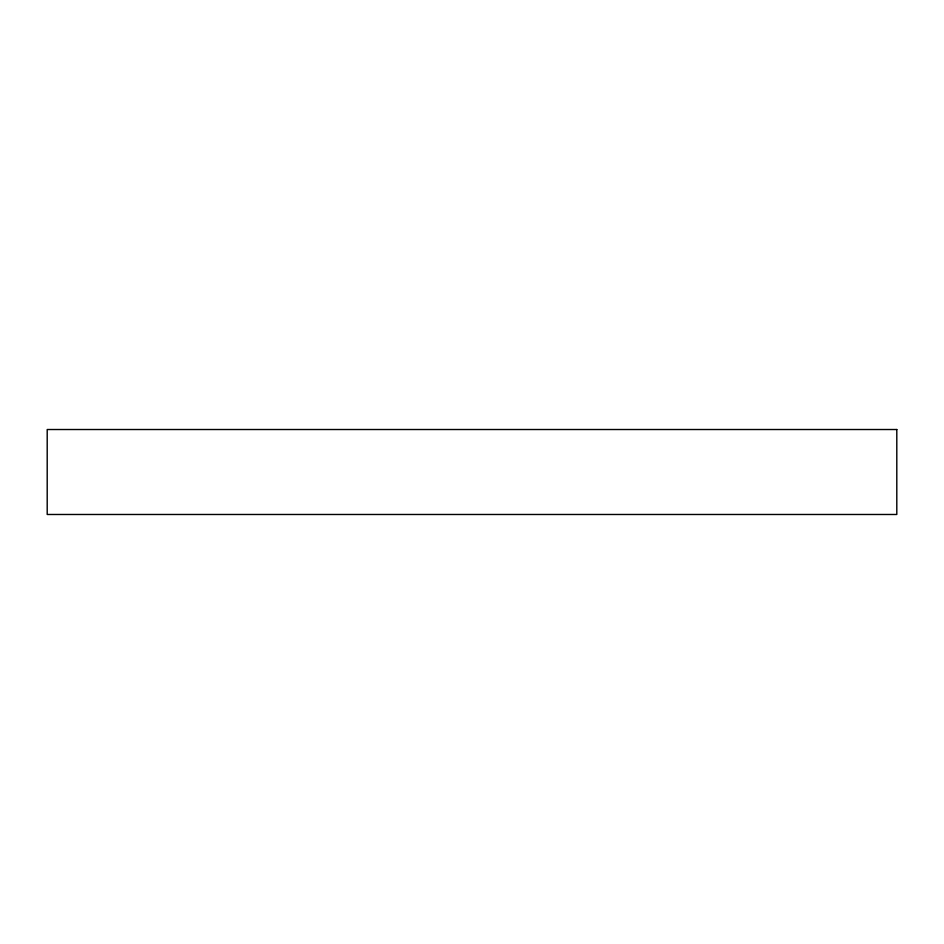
<?xml version="1.0" encoding="UTF-8"?>
<svg xmlns="http://www.w3.org/2000/svg" width="944" height="944" viewBox="0 0 944 944"><rect width="100%" height="100%" fill="white"/><g stroke="black" fill="none" stroke-linecap="round" stroke-linejoin="round"><path stroke-width="1.42" d="M896.8 429.52L47.2 429.52L47.2 514.48L896.8 514.48L896.8 429.52"/></g></svg>
